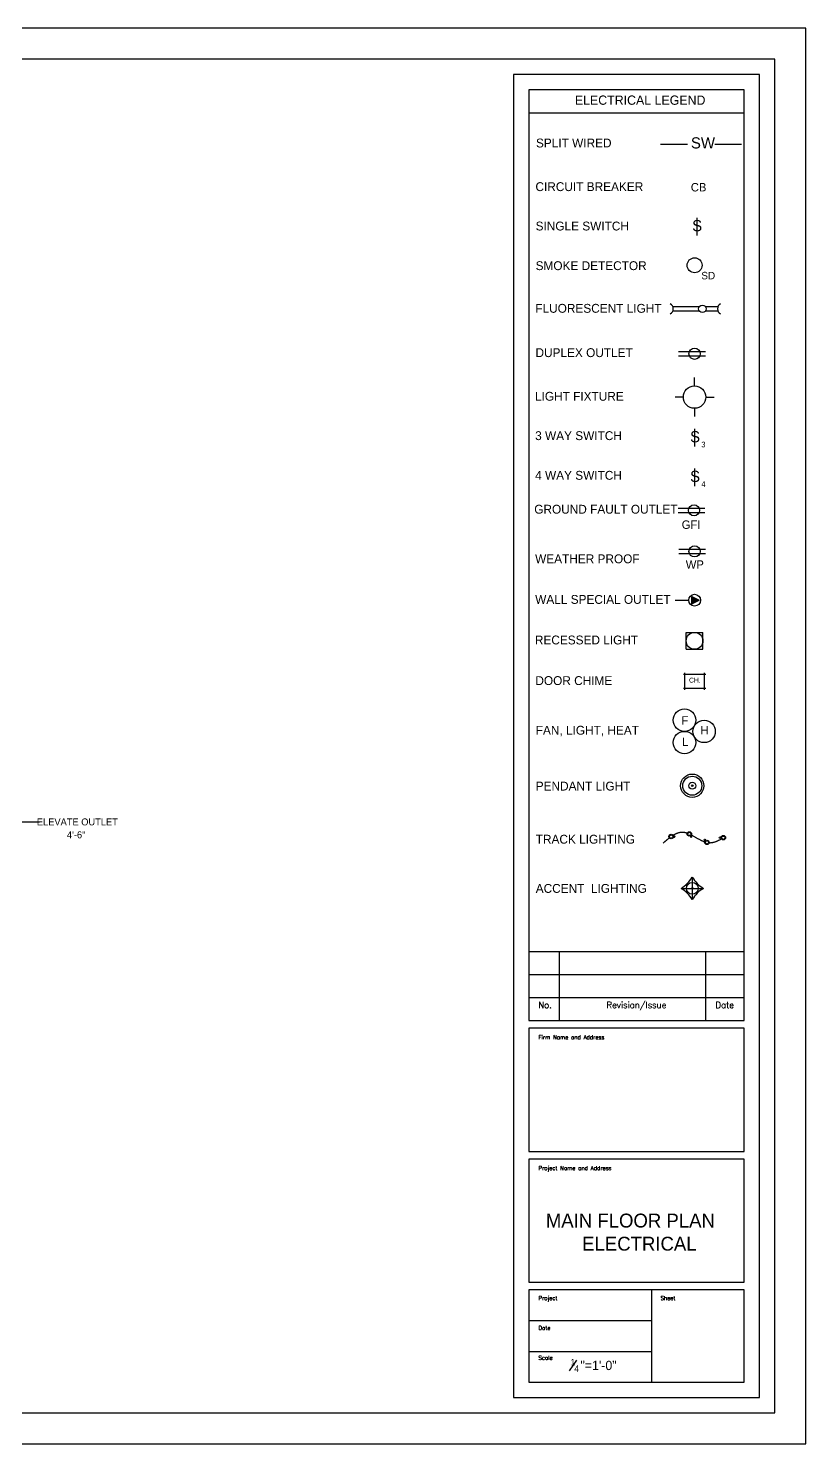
# Model space of a CAD drawing. Extents: x 4717 to 7702, y 2182 to 2878.
# Drawn here: x 7365 to 7702, y 2182 to 2794 of the extents above; entities that cross this region are included whole.
import ezdxf
from ezdxf.enums import TextEntityAlignment as Align

# ---------------------------------------------------------------- set-up
doc = ezdxf.new("R2010")
doc.units = 0
doc.layers.get('0').update_dxf_attribs({"linetype": 'CONTINUOUS'})
for name, color, linetype in [('APPLIANCE', 252, 'CONTINUOUS'), ('ELECTRICAL', 251, 'CONTINUOUS'), ('TEXT', 7, 'CONTINUOUS'), ('TEXT_AND_DIM', 7, 'CONTINUOUS')]:
    doc.layers.add(name, color=color, linetype=linetype)
doc.styles.add('ROMAN', font='romans')

# ---------------------------------------------------------------- blocks, each defined once
blk = doc.blocks.new('*X86')
at = {"layer": 'TEXT_AND_DIM', "linetype": 'CONTINUOUS'}
blk.add_line((7599.46, 2214.03), (7602.67, 2218.62), dxfattribs=at)
for s, height, p in [('1', 2.8, (7599.93, 2216.32)), ('4', 2.8, (7601.53, 2213.52)), ('"=1\'-0"', 4, (7604.2, 2214.32))]:
    blk.add_text(s, height=height, dxfattribs=at).set_placement(p)
blk = doc.blocks.new('*X87')
at = {"layer": 'TEXT_AND_DIM', "linetype": 'CONTINUOUS'}
for s, p in [('MAIN FLOOR PLAN', (7589.24, 2275.93)), ('ELECTRICAL', (7604.95, 2265.93))]:
    blk.add_text(s, height=6, dxfattribs=at).set_placement(p)
blk = doc.blocks.new('*U91')
at = {"layer": 'TEXT', "linetype": 'CONTINUOUS'}
blk.add_solid([(7652.4, 2545.45), (7652.4, 2548.7), (7655.53, 2547.07)], dxfattribs=at)
blk = doc.blocks.new('*X139')
at = {"layer": 'TEXT_AND_DIM', "linetype": 'CONTINUOUS'}
for s, p in [('ELEVATE OUTLET', (7369.17, 2449.73)), ('4\'-6"', (7382.17, 2444.15))]:
    blk.add_text(s, height=3, dxfattribs=at).set_placement(p)
blk = doc.blocks.new('*X93')
at = {"layer": 'TEXT_AND_DIM', "linetype": 'BYBLOCK'}
for p, q in [((7341.35, 2434.45), (7362.33, 2451.21)), ((7362.33, 2451.21), (7370.33, 2451.21))]:
    blk.add_line(p, q, dxfattribs=at)
at = {"layer": 'TEXT_AND_DIM'}
blk.add_solid([(7341.77, 2433.93), (7338.23, 2431.96), (7340.94, 2434.97)], dxfattribs=at)
blk.add_blockref('*X139', (0, 0), dxfattribs=at)

msp = doc.modelspace()

# ---------------------------------------------------------------- linework, layer by layer
for p, q in [((7701.624, 2794.246), (6783.991, 2794.246)), ((7701.624, 2182.491), (7701.624, 2794.246)), ((7688.325, 2780.947), (6797.29, 2780.947)), ((7688.325, 2195.79), (7688.325, 2780.947)), ((7681.676, 2774.297), (7575.283, 2774.297)), ((7575.283, 2774.297), (7575.283, 2202.439)), ((7681.676, 2202.439), (7681.676, 2774.297)), ((7675.026, 2767.648), (7581.933, 2767.648)), ((7581.933, 2767.648), (7581.933, 2365.352)), ((7675.026, 2365.352), (7675.026, 2767.648)), ((7581.933, 2757.673), (7675.026, 2757.673)), ((7581.933, 2757.673), (7675.026, 2757.673)), ((7581.933, 2395.275), (7675.026, 2395.275)), ((7595.232, 2365.352), (7595.232, 2395.275)), ((7658.402, 2365.352), (7658.402, 2395.275)), ((7581.933, 2385.301), (7675.026, 2385.301)), ((7581.933, 2375.326), (7675.026, 2375.326)), ((7581.933, 2365.352), (7675.026, 2365.352)), ((7675.026, 2362.027), (7581.933, 2362.027)), ((7581.933, 2362.027), (7581.933, 2308.831)), ((7675.026, 2308.831), (7675.026, 2362.027)), ((7581.933, 2308.831), (7675.026, 2308.831)), ((7675.026, 2305.507), (7581.933, 2305.507)), ((7581.933, 2305.507), (7581.933, 2252.31)), ((7675.026, 2252.31), (7675.026, 2305.507)), ((7581.933, 2252.31), (7675.026, 2252.31)), ((7675.026, 2248.986), (7581.933, 2248.986)), ((7581.933, 2248.986), (7581.933, 2209.089)), ((7635.129, 2209.089), (7635.129, 2248.986)), ((7675.026, 2209.089), (7675.026, 2248.986)), ((7581.933, 2235.687), (7635.129, 2235.687)), ((7581.933, 2222.388), (7635.129, 2222.388)), ((7581.933, 2209.089), (7675.026, 2209.089)), ((7575.283, 2202.439), (7681.676, 2202.439)), ((6797.29, 2195.79), (7688.325, 2195.79)), ((6783.991, 2182.491), (7701.624, 2182.491))]:
    msp.add_line(p, q)
at = {"layer": 'APPLIANCE'}
for p, q in [((7653.573, 2639.704), (7653.573, 2643.31)), ((7648.728, 2634.859), (7645.122, 2634.859)), ((7658.418, 2634.859), (7662.024, 2634.859)), ((7653.573, 2630.014), (7653.573, 2626.408)), ((7644.379, 2445.166), (7644.917, 2445.166)), ((7644.379, 2444.666), (7644.917, 2444.666)), ((7651.592, 2445.122), (7651.883, 2444.669)), ((7652.013, 2445.392), (7652.303, 2444.939)), ((7658.136, 2442.958), (7657.804, 2443.382)), ((7658.529, 2443.266), (7658.197, 2443.69)), ((7665.046, 2444.653), (7664.508, 2444.653)), ((7665.046, 2444.153), (7664.508, 2444.153))]:
    msp.add_line(p, q, dxfattribs=at)
for points in [[(7639.919, 2442.014), (7640.033, 2442.115), (7640.148, 2442.215), (7640.262, 2442.315), (7640.376, 2442.416), (7640.491, 2442.516), (7640.605, 2442.616), (7640.719, 2442.715), (7640.834, 2442.815), (7640.948, 2442.914), (7641.062, 2443.013), (7641.177, 2443.111), (7641.291, 2443.209), (7641.405, 2443.306), (7641.52, 2443.403), (7641.634, 2443.5), (7641.749, 2443.596), (7641.863, 2443.691), (7641.978, 2443.785), (7642.093, 2443.879), (7642.207, 2443.972), (7642.322, 2444.065), (7642.437, 2444.156), (7642.551, 2444.247), (7642.666, 2444.336)], [(7644.247, 2445.457), (7644.435, 2445.573), (7644.623, 2445.685), (7644.811, 2445.793), (7645, 2445.897), (7645.189, 2445.996), (7645.378, 2446.09), (7645.567, 2446.18), (7645.757, 2446.264), (7645.946, 2446.343), (7646.136, 2446.417), (7646.327, 2446.485), (7646.517, 2446.548), (7646.708, 2446.604), (7646.899, 2446.655), (7647.091, 2446.699), (7647.283, 2446.737), (7647.475, 2446.769), (7647.667, 2446.793), (7647.86, 2446.811), (7648.053, 2446.822), (7648.247, 2446.825), (7648.441, 2446.822), (7648.635, 2446.81), (7648.83, 2446.792), (7649.024, 2446.766), (7649.22, 2446.733), (7649.415, 2446.694), (7649.611, 2446.649), (7649.808, 2446.598), (7650.004, 2446.54), (7650.201, 2446.478), (7650.399, 2446.41)], [(7652.167, 2445.62), (7652.407, 2445.494), (7652.647, 2445.364), (7652.888, 2445.232), (7653.128, 2445.097), (7653.369, 2444.961), (7653.61, 2444.823), (7653.852, 2444.684), (7654.093, 2444.545), (7654.335, 2444.406), (7654.577, 2444.267), (7654.819, 2444.129), (7655.061, 2443.992), (7655.304, 2443.858), (7655.546, 2443.725), (7655.789, 2443.595), (7656.032, 2443.469), (7656.274, 2443.346), (7656.517, 2443.227), (7656.76, 2443.113), (7657.003, 2443.004), (7657.246, 2442.901), (7657.489, 2442.803), (7657.732, 2442.712), (7657.975, 2442.627)], [(7659.872, 2442.257), (7660.093, 2442.252), (7660.314, 2442.256), (7660.535, 2442.266), (7660.755, 2442.285), (7660.976, 2442.311), (7661.196, 2442.344), (7661.416, 2442.384), (7661.637, 2442.43), (7661.857, 2442.483), (7662.077, 2442.543), (7662.297, 2442.608), (7662.517, 2442.679), (7662.736, 2442.756), (7662.956, 2442.838), (7663.176, 2442.926), (7663.395, 2443.018), (7663.615, 2443.115), (7663.834, 2443.216), (7664.054, 2443.322), (7664.273, 2443.432), (7664.492, 2443.546), (7664.711, 2443.663), (7664.931, 2443.784), (7665.15, 2443.907)]]:
    msp.add_lwpolyline(points, dxfattribs=at)
for centre, radius in [((7652.567, 2466.881), 5.036), ((7652.567, 2466.881), 4.106), ((7652.567, 2466.881), 1.51), ((7652.567, 2466.881), 0.354), ((7643.443, 2444.916), 0.969), ((7643.443, 2444.916), 0.725), ((7644.917, 2444.916), 0.25), ((7651.296, 2446.045), 0.969), ((7651.296, 2446.045), 0.725), ((7652.093, 2444.804), 0.25), ((7658.001, 2443.536), 0.25), ((7658.91, 2442.375), 0.969), ((7658.91, 2442.375), 0.725), ((7664.508, 2444.403), 0.25), ((7665.982, 2444.403), 0.969), ((7665.982, 2444.403), 0.725), ((7652.567, 2422.508), 2.542), ((7652.567, 2422.508), 0.354)]:
    msp.add_circle(centre, radius, dxfattribs=at)
at = {"layer": 'ELECTRICAL'}
for p, q in [((7652.567, 2427.367), (7652.567, 2417.649)), ((7647.708, 2422.508), (7657.426, 2422.508))]:
    msp.add_line(p, q, dxfattribs=at)
for centre, start, end in [((7640.361, 2434.714), 301.044772, 328.955228), ((7664.773, 2434.714), 211.044772, 238.955228), ((7640.361, 2410.302), 31.044772, 58.955228), ((7664.773, 2410.302), 121.044772, 148.955228)]:
    msp.add_arc(centre, 14.246, start, end, dxfattribs=at)
at = {"layer": 'TEXT'}
for p, q in [((7638.903, 2744.212), (7650.559, 2744.212)), ((7662.267, 2744.212), (7673.924, 2744.212)), ((7654.477, 2712.305), (7654.477, 2704.735)), ((7655.543, 2673.79), (7644.245, 2673.79)), ((7663.612, 2673.79), (7658.34, 2673.79)), ((7644.245, 2672.175), (7655.543, 2672.175)), ((7658.34, 2672.175), (7663.612, 2672.175)), ((7646.583, 2654.489), (7658.24, 2654.489)), ((7646.583, 2652.672), (7658.24, 2652.672)), ((7653.573, 2621.087), (7653.573, 2613.517)), ((7653.573, 2603.947), (7653.573, 2596.377)), ((7646.537, 2586.813), (7658.003, 2586.813)), ((7646.537, 2584.996), (7658.003, 2584.996)), ((7646.759, 2569.07), (7658.225, 2569.07)), ((7646.759, 2567.253), (7658.225, 2567.253)), ((7645.173, 2547.074), (7651.029, 2547.074)), ((7652.399, 2545.452), (7652.399, 2548.695)), ((7652.399, 2548.695), (7655.534, 2547.074)), ((7652.399, 2545.452), (7655.534, 2547.074)), ((7649.939, 2533.15), (7657.207, 2533.15)), ((7649.939, 2525.883), (7649.939, 2533.046)), ((7657.207, 2525.883), (7657.207, 2533.046)), ((7649.939, 2525.883), (7657.207, 2525.883)), ((7648.768, 2515.061), (7658.378, 2515.061)), ((7649.374, 2508.253), (7649.374, 2515.667)), ((7657.772, 2515.667), (7657.772, 2508.253)), ((7658.378, 2508.858), (7648.768, 2508.858))]:
    msp.add_line(p, q, dxfattribs=at)
for centre, radius in [((7653.573, 2691.822), 3.23), ((7656.942, 2672.983), 1.615), ((7653.573, 2653.581), 2.422), ((7653.573, 2634.859), 4.845), ((7653.336, 2585.904), 2.422), ((7653.558, 2568.161), 2.422), ((7653.573, 2547.074), 2.544), ((7653.573, 2529.517), 3.634), ((7649.214, 2495.201), 4.845), ((7649.214, 2485.521), 4.845), ((7657.682, 2490.361), 4.845)]:
    msp.add_circle(centre, radius, dxfattribs=at)
for centre, start, end in [((7641.961, 2672.983), 296.741566, 63.258434), ((7665.896, 2672.983), 116.741566, 243.258434)]:
    msp.add_arc(centre, 2.422, start, end, dxfattribs=at)

# ---------------------------------------------------------------- block references
msp.add_blockref('*U91', (0, 0), dxfattribs=at)
at = {"layer": 'TEXT_AND_DIM'}
for name in ['*X93', '*X87', '*X86']:
    msp.add_blockref(name, (0, 0), dxfattribs=at)

# ---------------------------------------------------------------- texts
at = {"style": 'ROMAN'}
for s, p in [('Revision/Issue', (7628.434, 2370.762)), ('No.', (7588.944, 2370.762)), ('Date', (7666.616, 2370.762))]:
    msp.add_text(s, height=2.6598, dxfattribs=at).set_placement(p, align=Align.CENTER)
for s, height, p in [('Firm Name and Address', 1.72887, (7586.066, 2357.269)), ('Project Name and Address', 1.72887, (7586.066, 2300.748)), ('Project', 1.7289, (7586.066, 2244.586)), ('Sheet', 1.7289, (7638.85, 2244.586)), ('Date', 1.7289, (7586.066, 2231.668)), ('Scale', 1.7289, (7586.066, 2218.749))]:
    msp.add_text(s, height=height, dxfattribs=at).set_placement(p)
at = {"layer": 'TEXT', "linetype": 'CONTINUOUS'}
for s, height, p in [('ELECTRICAL LEGEND', 4, (7601.796, 2761.196)), ('SPLIT WIRED', 3.825, (7584.982, 2742.756)), ('CIRCUIT BREAKER', 3.825, (7584.772, 2723.89)), ('SINGLE SWITCH', 3.825, (7584.831, 2706.875)), ('SMOKE DETECTOR', 3.825, (7584.831, 2689.735)), ('FLUORESCENT LIGHT', 3.825, (7584.713, 2671.301)), ('DUPLEX OUTLET', 3.825, (7584.784, 2652.145)), ('LIGHT FIXTURE', 3.825, (7584.574, 2633.279)), ('3 WAY SWITCH', 3.825, (7584.634, 2616.264)), ('4 WAY SWITCH', 3.825, (7584.634, 2599.123)), ('GROUND FAULT OUTLET', 3.825, (7584.246, 2584.463)), ('WEATHER PROOF', 3.825, (7584.619, 2563.041)), ('WALL SPECIAL OUTLET', 3.825, (7584.644, 2545.49)), ('RECESSED LIGHT', 3.825, (7584.523, 2527.952)), ('DOOR CHIME', 3.825, (7584.733, 2510.396)), ('FAN, LIGHT, HEAT', 3.825, (7584.894, 2488.933)), ('PENDANT LIGHT', 3.825, (7584.894, 2464.807)), ('TRACK LIGHTING', 3.825, (7584.894, 2441.83)), ('ACCENT  LIGHTING', 3.825, (7584.894, 2420.576))]:
    msp.add_text(s, height=height, dxfattribs=at).set_placement(p)
at = {"layer": 'TEXT'}
for s, height, p in [('SW', 4.845, (7651.976, 2742.301)), ('CB', 3.6338, (7651.942, 2723.737)), ('S', 4.845, (7652.526, 2706.526)), ('SD', 3.23, (7656.476, 2685.747)), ('S', 4.845, (7651.623, 2615.308)), ('3', 2.422, (7656.492, 2613.137)), ('S', 4.845, (7651.623, 2598.168)), ('4', 2.422, (7656.492, 2595.997)), ('GFI', 3.6338, (7648.015, 2577.902)), ('WP', 3.6338, (7649.761, 2560.651)), ('CH.', 2.1197, (7651.162, 2511.443)), ('F', 3.634, (7647.883, 2493.286)), ('H', 3.634, (7656.138, 2489.055)), ('L', 3.634, (7648.155, 2484.078))]:
    msp.add_text(s, height=height, dxfattribs=at).set_placement(p)

doc.saveas('drawing.dxf')
